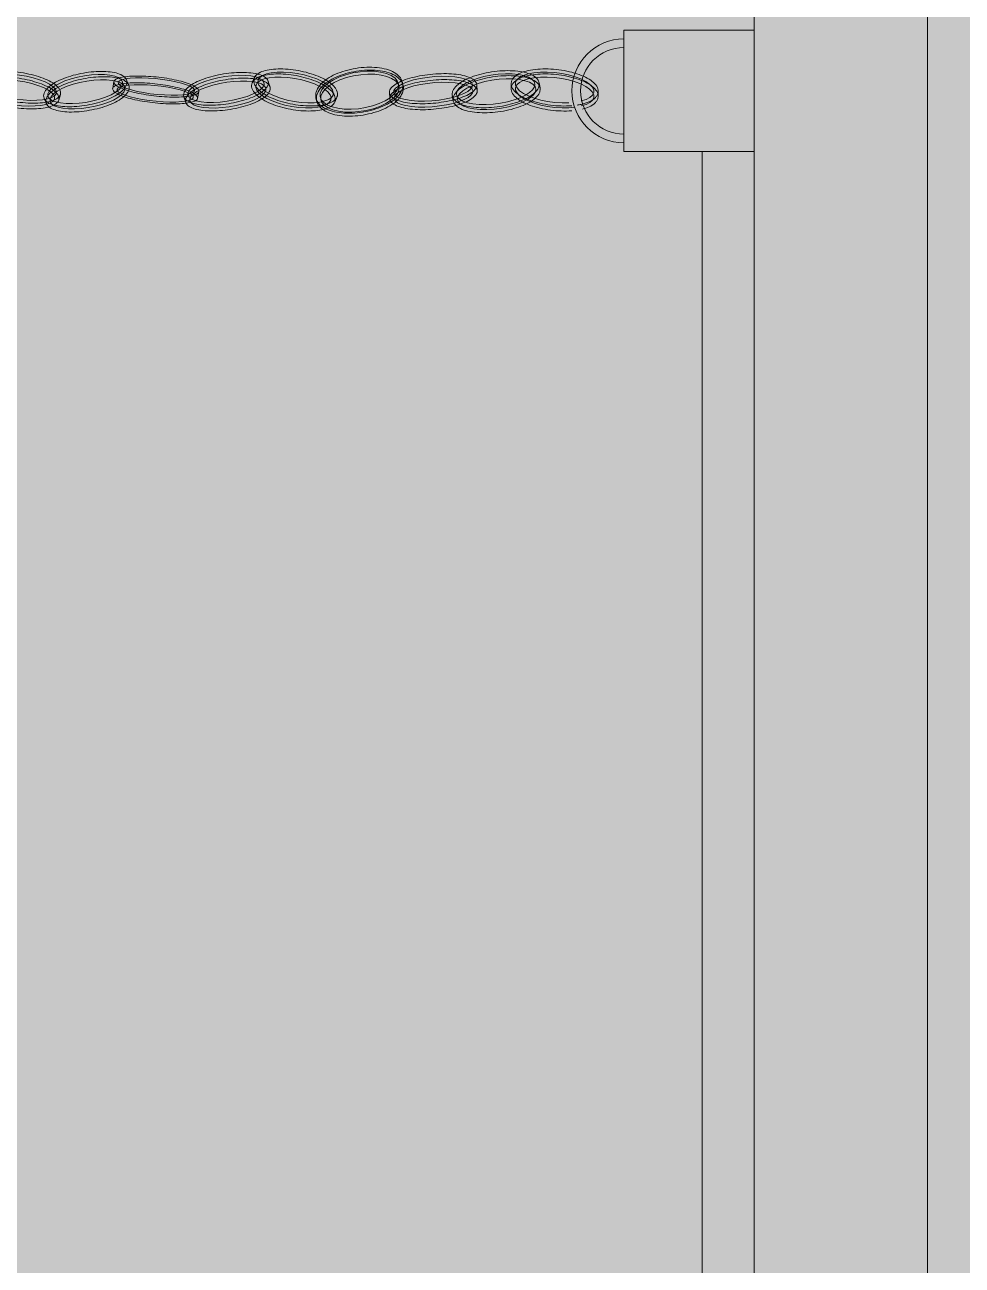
# Model space of a CAD drawing. Header units: millimetres. Extents: x 15878 to 679837, y -72324 to 391440.
# Drawn here: x 74108 to 75189, y 24372 to 25804 of the extents above; entities that cross this region are included whole.
import ezdxf

# ---------------------------------------------------------------- set-up
doc = ezdxf.new("R2010")
doc.units = ezdxf.units.MM
for name, color, linetype, lineweight in [('A-DETL-GENF', 92, 'Continuous', 5), ('A-FLOR', 192, 'Continuous', 5), ('A-GENM', 13, 'Continuous', 5), ('A-WALL', 113, 'Continuous', 5)]:
    doc.layers.add(name, color=color, linetype=linetype, lineweight=lineweight)

# ---------------------------------------------------------------- blocks, each defined once
blk = doc.blocks.new('WALL MONNT D-RING - WALL MONNT D-RING-12662772-1_F')
at = {"layer": 'A-GENM', "color": 253}
for p, q in [((-70, 0), (-70, -150)), ((-70, 0), (-60.6, 0)), ((0, 0), (-67.6, 0)), ((-60.6, 0), (-49.5, 0)), ((-49.5, 0), (18.1, 0)), ((18.1, 0), (0, 0)), ((18.1, 0), (35, 0)), ((67.6, 0), (18.1, 0)), ((35, 0), (49.5, 0)), ((49.5, 0), (70, 0)), ((70, -150), (70, 0)), ((70, 0), (1886.7, 0)), ((1886.7, -60), (70, -60)), ((70, -150), (-70, -150)), ((6.3, -179.7), (0.5, -179.7)), ((-3.6, -246.8), (-9.4, -247.9)), ((-8.3, -280.1), (-2.5, -280.1)), ((0, -319.3), (-6.9, -319.7)), ((5.6, -348), (11.4, -346.9)), ((-6.1, -404.6), (-9.4, -405.3)), ((2, -420.5), (8.9, -420.1)), ((13, -483.6), (7.2, -481)), ((8.1, -505.2), (11.4, -504.5)), ((-4.8, -558.2), (-11.3, -560.3)), ((-15, -576.3), (-9.3, -578.8)), ((8.7, -641.8), (0.8, -640.2)), ((6.8, -657.5), (13.3, -655.4)), ((-6.7, -721.2), (-12.8, -723.7)), ((-10.7, -738.1), (-2.8, -739.6)), ((10.7, -801.8), (4.1, -799.9)), ((8.7, -818.7), (14.8, -816.1))]:
    blk.add_line(p, q, dxfattribs=at)
at = {"layer": 'A-GENM', "color": 253, "flags": 128}
for points in [[(2, -184.9), (-1.2, -184.9), (-4.5, -186.5), (-7.7, -189.6), (-10.8, -194), (-13.7, -199.6), (-16.3, -206.3), (-18.4, -213.8), (-20, -221.8), (-21.1, -230.1), (-21.6, -238.4), (-21.5, -246.4), (-20.8, -253.9), (-19.5, -260.5), (-17.7, -266.1), (-15.4, -270.5), (-12.7, -273.4), (-9.8, -274.9)], [(-4, -274.9), (-6.9, -273.4), (-9.6, -270.5), (-11.9, -266.1), (-13.7, -260.5), (-15, -253.9), (-15.7, -246.4), (-15.8, -238.4), (-15.3, -230.1), (-14.2, -221.8), (-12.6, -213.8), (-10.5, -206.3), (-7.9, -199.6), (-5, -194), (-1.9, -189.6), (1.3, -186.5), (4.6, -184.9), (7.8, -184.9)], [(11.7, -199.3), (9.9, -193.7), (7.6, -189.4), (4.9, -186.4), (2, -184.9)], [(7.8, -184.9), (10.7, -186.4), (13.4, -189.4), (15.7, -193.7), (17.5, -199.3)], [(-9.8, -274.9), (-6.6, -274.9), (-3.3, -273.3), (-0.1, -270.3), (3, -265.8), (5.9, -260.2), (8.4, -253.5), (10.6, -246), (12.2, -238), (13.3, -229.7), (13.8, -221.4), (13.7, -213.4)], [(18.9, -206.6), (19.5, -213.4), (19.6, -221.4), (19.1, -229.7), (18, -238), (16.4, -246), (14.2, -253.5), (11.7, -260.2), (8.8, -265.8), (5.7, -270.3), (2.5, -273.3), (-0.8, -274.9), (-4, -274.9)], [(4, -343.2), (0.8, -342.7), (-2.5, -340.6), (-5.7, -337.1), (-8.8, -332.3), (-11.7, -326.2), (-14.2, -319.3), (-16.4, -311.6), (-18, -303.4), (-19.1, -295.1), (-19.6, -286.8), (-19.5, -278.9), (-18.8, -271.7), (-17.5, -265.4), (-15.7, -260.2), (-13.4, -256.2), (-10.7, -253.7), (-7.8, -252.7)], [(-2, -251.6), (-4.9, -252.6), (-7.6, -255.1), (-9.9, -259), (-11.7, -264.3), (-13, -270.6), (-13.7, -277.8), (-13.8, -285.7), (-13.3, -293.9), (-12.2, -302.3), (-10.6, -310.5), (-8.4, -318.2), (-5.9, -325.1), (-3, -331.1), (0.1, -336), (3.3, -339.5), (6.6, -341.6), (9.8, -342.1)], [(-7.8, -252.7), (-4.6, -253.3), (-1.3, -255.3), (1.9, -258.8), (5, -263.7), (7.9, -269.7), (10.5, -276.7), (12.6, -284.4), (14.2, -292.5), (15.3, -300.9), (15.8, -309.1), (15.7, -317), (15, -324.2), (13.7, -330.5), (11.9, -335.8), (9.6, -339.7), (6.9, -342.2), (4, -343.2)], [(9.8, -342.1), (12.7, -341.1), (15.4, -338.6), (17.7, -334.7), (19.5, -329.4), (20.8, -323.1), (21.5, -315.9), (21.6, -308), (21.1, -299.8), (20, -291.4), (18.4, -283.2), (16.3, -275.5), (13.7, -268.6), (10.8, -262.6), (7.7, -257.7), (4.5, -254.2), (1.2, -252.1), (-2, -251.6)], [(-7.2, -324.7), (-9.6, -326), (-11.8, -328.8), (-13.6, -332.9), (-15.1, -338.4), (-16.1, -344.9), (-16.7, -352.3), (-16.8, -360.3), (-16.4, -368.6), (-15.5, -376.9), (-14.2, -385.1), (-12.5, -392.7), (-10.4, -399.6), (-8.1, -405.4), (-5.5, -410.1), (-2.9, -413.3), (-0.3, -415.2), (2.3, -415.4)], [(9.2, -415.1), (6.6, -414.8), (4, -413), (1.4, -409.7), (-1.2, -405), (-3.5, -399.2), (-5.6, -392.3), (-7.3, -384.7), (-8.6, -376.6), (-9.5, -368.2), (-9.9, -359.9), (-9.8, -351.9), (-9.2, -344.5), (-8.2, -338), (-6.7, -332.6), (-4.9, -328.4), (-2.7, -325.6), (-0.3, -324.4)], [(2.3, -415.4), (4.7, -414.2), (6.9, -411.4), (8.7, -407.2), (10.2, -401.8), (11.2, -395.3), (11.8, -387.9), (11.9, -379.9), (11.5, -371.6), (10.6, -363.2), (9.3, -355.1), (7.6, -347.5), (5.5, -340.6), (3.2, -334.8), (0.6, -330.1), (-2, -326.8), (-4.6, -325), (-7.2, -324.7)], [(-0.3, -324.4), (2.3, -324.7), (4.9, -326.5), (7.6, -329.8), (10.1, -334.4), (12.4, -340.3), (14.5, -347.1), (16.2, -354.7), (17.5, -362.9), (18.4, -371.2), (18.8, -379.5), (18.7, -387.5), (18.1, -394.9), (17.1, -401.4), (15.6, -406.9), (13.8, -411), (11.6, -413.8), (9.2, -415.1)], [(6.6, -500.4), (2.7, -500.2), (-1.4, -498.5), (-5.4, -495.3), (-9.3, -490.7), (-12.8, -485), (-16, -478.2), (-18.6, -470.6), (-20.6, -462.6), (-22, -454.2), (-22.6, -446), (-22.5, -438), (-21.6, -430.6), (-20, -424), (-17.8, -418.6), (-14.9, -414.3), (-11.6, -411.5), (-8, -410.1)], [(-4.6, -409.4), (-8.3, -410.8), (-11.6, -413.6), (-14.4, -417.9), (-16.6, -423.4), (-18.2, -429.9), (-19.1, -437.3), (-19.2, -445.3), (-18.6, -453.5), (-17.3, -461.9), (-15.2, -470), (-12.6, -477.5), (-9.5, -484.3), (-5.9, -490), (-2, -494.6), (2, -497.8), (6, -499.5), (10, -499.7)], [(-8, -410.1), (-4, -410.3), (0, -412), (4, -415.2), (7.9, -419.8), (11.5, -425.5), (14.6, -432.3), (17.2, -439.9), (19.3, -447.9), (20.6, -456.3), (21.2, -464.6), (21.1, -472.5), (20.2, -479.9), (18.6, -486.5), (16.4, -491.9), (13.6, -496.2), (10.3, -499), (6.6, -500.4)], [(10, -499.7), (13.6, -498.3), (17, -495.5), (19.8, -491.2), (22, -485.8), (23.6, -479.2), (24.5, -471.8), (24.6, -463.9), (24, -455.6), (22.7, -447.2), (20.6, -439.2), (18, -431.6), (14.8, -424.8), (11.3, -419.1), (7.4, -414.5), (3.4, -411.3), (-0.6, -409.6), (-4.6, -409.4)], [(2, -485.2), (-1.2, -486.3), (-4.5, -488.9), (-7.7, -492.9), (-10.8, -498.1), (-13.7, -504.3), (-16.3, -511.3), (-18.4, -518.9), (-20, -526.9), (-21.1, -534.9), (-21.6, -542.7), (-21.5, -550.1), (-20.8, -556.7), (-19.5, -562.3), (-17.7, -566.8), (-15.4, -570), (-12.7, -571.8), (-9.8, -572.1)], [(-9.8, -572.1), (-6.6, -571), (-3.3, -568.4), (-0.1, -564.4), (3, -559.2), (5.9, -553), (8.4, -546), (10.6, -538.3), (12.2, -530.4), (13.3, -522.4), (13.8, -514.5), (13.7, -507.2), (13, -500.6), (11.7, -495), (9.9, -490.5), (7.6, -487.3), (4.9, -485.5), (2, -485.2)], [(-4, -574.6), (-6.9, -574.3), (-9.6, -572.5), (-11.9, -569.3), (-13.7, -564.8), (-15, -559.2), (-15.7, -552.6), (-15.8, -545.3), (-15.3, -537.5), (-14.2, -529.4), (-12.6, -521.5), (-10.5, -513.8), (-7.9, -506.8), (-5, -500.6), (-1.9, -495.4), (1.3, -491.5), (4.6, -488.9), (7.8, -487.7)], [(7.8, -487.7), (10.7, -488), (13.4, -489.8), (15.7, -493), (17.5, -497.5), (18.8, -503.1), (19.5, -509.7), (19.6, -517.1), (19.1, -524.9), (18, -532.9), (16.4, -540.9), (14.2, -548.5), (11.7, -555.5), (8.8, -561.8), (5.7, -566.9), (2.5, -570.9), (-0.8, -573.5), (-4, -574.6)], [(2.9, -652.9), (0.1, -651.6), (-2.8, -648.9), (-5.6, -644.9), (-8.4, -639.6), (-10.9, -633.2), (-13.2, -626.1), (-15, -618.3), (-16.5, -610.3), (-17.4, -602.1), (-17.9, -594.3), (-17.8, -586.9), (-17.2, -580.2), (-16, -574.6), (-14.4, -570.1), (-12.4, -566.9), (-10.1, -565.2), (-7.4, -564.9)], [(-0.9, -562.8), (-3.5, -563.1), (-5.9, -564.8), (-7.9, -568), (-9.5, -572.5), (-10.6, -578.1), (-11.2, -584.8), (-11.3, -592.1), (-10.9, -600), (-9.9, -608.1), (-8.5, -616.2), (-6.6, -624), (-4.4, -631.1), (-1.8, -637.4), (0.9, -642.7), (3.8, -646.8), (6.7, -649.5), (9.5, -650.7)], [(-7.4, -564.9), (-4.6, -566.2), (-1.8, -568.9), (1.1, -572.9), (3.9, -578.2), (6.4, -584.6), (8.6, -591.7), (10.5, -599.5), (12, -607.5), (12.9, -615.6), (13.3, -623.5), (13.3, -630.9), (12.6, -637.6), (11.5, -643.2), (9.9, -647.7), (7.9, -650.9), (5.5, -652.6), (2.9, -652.9)], [(9.5, -650.7), (12.1, -650.5), (14.4, -648.8), (16.4, -645.6), (18, -641.1), (19.2, -635.4), (19.8, -628.8), (19.9, -621.4), (19.4, -613.5), (18.5, -605.4), (17, -597.3), (15.2, -589.6), (12.9, -582.4), (10.4, -576.1), (7.6, -570.8), (4.8, -566.7), (1.9, -564), (-0.9, -562.8)], [(-1.6, -645.4), (-3.4, -647.1), (-5.3, -650.2), (-7.1, -654.6), (-8.9, -660.2), (-10.5, -666.9), (-11.9, -674.2), (-13.2, -682.1), (-14.1, -690.2), (-14.7, -698.3), (-15, -706), (-14.9, -713.2), (-14.5, -719.6), (-13.8, -724.9), (-12.8, -729), (-11.5, -731.8), (-10, -733.1), (-8.3, -732.9)], [(-8.3, -732.9), (-6.5, -731.2), (-4.6, -728.1), (-2.8, -723.6), (-1, -718), (0.6, -711.4), (2.1, -704), (3.3, -696.2), (4.2, -688), (4.8, -680), (5.1, -672.2), (5.1, -665), (4.7, -658.6), (3.9, -653.3), (2.9, -649.2), (1.6, -646.5), (0.1, -645.2), (-1.6, -645.4)], [(-0.4, -734.4), (-2.1, -734.6), (-3.6, -733.3), (-4.9, -730.6), (-5.9, -726.5), (-6.7, -721.2), (-7.1, -714.8), (-7.1, -707.6), (-6.9, -699.8), (-6.2, -691.8), (-5.3, -683.7), (-4.1, -675.8), (-2.7, -668.4), (-1, -661.8), (0.8, -656.2), (2.6, -651.7), (4.4, -648.6), (6.3, -646.9)], [(6.3, -646.9), (7.9, -646.7), (9.5, -648), (10.8, -650.8), (11.8, -654.9), (12.5, -660.2), (12.9, -666.6), (13, -673.8), (12.7, -681.5), (12.1, -689.6), (11.1, -697.7), (9.9, -705.6), (8.5, -713), (6.9, -719.6), (5.1, -725.2), (3.2, -729.6), (1.4, -732.8), (-0.4, -734.4)], [(3.5, -814.4), (0.5, -813), (-2.6, -810.3), (-5.7, -806.2), (-8.6, -801), (-11.4, -794.7), (-13.8, -787.6), (-15.8, -780), (-17.4, -772), (-18.4, -764.1), (-18.9, -756.4), (-18.8, -749.1), (-18.1, -742.7), (-16.9, -737.2), (-15.2, -732.8), (-13, -729.8), (-10.5, -728.2), (-7.6, -728)], [(-1.5, -725.5), (-4.3, -725.6), (-6.9, -727.2), (-9.1, -730.3), (-10.8, -734.6), (-12, -740.1), (-12.7, -746.6), (-12.8, -753.8), (-12.3, -761.5), (-11.3, -769.5), (-9.7, -777.4), (-7.7, -785), (-5.3, -792.1), (-2.5, -798.4), (0.4, -803.6), (3.5, -807.7), (6.6, -810.5), (9.6, -811.8)], [(-7.6, -728), (-4.6, -729.4), (-1.5, -732.1), (1.6, -736.2), (4.5, -741.4), (7.3, -747.7), (9.7, -754.8), (11.7, -762.4), (13.3, -770.4), (14.3, -778.3), (14.8, -786), (14.7, -793.3), (14, -799.7), (12.8, -805.2), (11.1, -809.6), (8.9, -812.6), (6.4, -814.2), (3.5, -814.4)], [(9.6, -811.8), (12.5, -811.6), (15, -810), (17.2, -807), (18.9, -802.6), (20.1, -797.1), (20.8, -790.7), (20.9, -783.5), (20.4, -775.7), (19.4, -767.8), (17.8, -759.8), (15.8, -752.2), (13.4, -745.1), (10.7, -738.8), (7.7, -733.6), (4.6, -729.5), (1.5, -726.8), (-1.5, -725.5)], [(0.8, -804.6), (-2, -805.7), (-4.8, -808.4), (-7.6, -812.4), (-10.3, -817.6), (-12.8, -824), (-15, -831.1), (-16.8, -838.9), (-18.2, -847), (-19.2, -855.2), (-19.6, -863.2), (-19.5, -870.7), (-18.9, -877.4), (-17.8, -883.2), (-16.2, -887.8), (-14.3, -891.1), (-12, -893), (-9.4, -893.3)], [(-2.8, -895.2), (-5.3, -894.9), (-7.6, -893), (-9.6, -889.7), (-11.2, -885.1), (-12.3, -879.3), (-12.9, -872.6), (-13, -865.1), (-12.6, -857.1), (-11.6, -848.9), (-10.2, -840.8), (-8.4, -833), (-6.2, -825.9), (-3.7, -819.5), (-1, -814.3), (1.8, -810.3), (4.6, -807.6), (7.4, -806.5)], [(-9.4, -893.3), (-6.7, -892.2), (-3.8, -889.5), (-1, -885.5), (1.7, -880.3), (4.2, -873.9), (6.4, -866.8), (8.2, -859), (9.6, -850.9), (10.5, -842.7), (11, -834.7), (10.9, -827.2), (10.3, -820.5), (9.2, -814.7), (7.6, -810.1), (5.6, -806.8), (3.3, -804.9), (0.8, -804.6)], [(7.4, -806.5), (10, -806.8), (12.3, -808.7), (14.2, -812), (15.8, -816.6), (16.9, -822.4), (17.5, -829.1), (17.6, -836.6), (17.2, -844.6), (16.2, -852.8), (14.8, -860.9), (13, -868.7), (10.8, -875.8), (8.3, -882.2), (5.6, -887.4), (2.8, -891.4), (0, -894.1), (-2.8, -895.2)]]:
    blk.add_lwpolyline(points, dxfattribs=at)
at = {"layer": 'A-GENM', "color": 253}
for centre, radius, start, end in [((-18.2, -60), 1908.2, 280.18, 358.9772), ((0, -150), 60, 180, 360), ((0, -150), 50, 180, 360)]:
    blk.add_arc(centre, radius, start, end, dxfattribs=at)
for points, knots in [([(-10.4, -279.8), (-11.5, -279.6), (-13.5, -278.7), (-17.2, -275.7), (-20.8, -269.9), (-23.6, -260.7), (-25.2, -249.7), (-25.5, -237.6), (-24.5, -225), (-22.3, -212.8), (-18.9, -201.5), (-14.7, -191.9), (-9.7, -184.6), (-4.8, -180.8), (-0.6, -179.6), (1.6, -179.7), (2.6, -180)], [-6.283185, -6.283185, -6.283185, -6.283185, -6.152286, -6.021386, -5.759587, -5.497787, -5.235988, -4.974188, -4.712389, -4.45059, -4.18879, -3.926991, -3.665191, -3.403392, -3.272492, -3.141593, -3.141593, -3.141593, -3.141593]), ([(8.4, -180), (7.4, -179.7), (5.2, -179.6), (1, -180.8), (-3.9, -184.6), (-8.9, -191.9), (-13.1, -201.5), (-16.5, -212.8), (-18.7, -225), (-19.7, -237.6), (-19.4, -249.7), (-17.9, -260.7), (-15, -269.9), (-11.4, -275.7), (-7.7, -278.7), (-5.7, -279.6), (-4.6, -279.8)], [3.141593, 3.141593, 3.141593, 3.141593, 3.272492, 3.403392, 3.665191, 3.926991, 4.18879, 4.45059, 4.712389, 4.974188, 5.235988, 5.497787, 5.759587, 6.021386, 6.152286, 6.283185, 6.283185, 6.283185, 6.283185]), ([(2.6, -180), (3.7, -180.2), (5.7, -181.1), (9.4, -184.1), (13, -190), (15.3, -197.4), (16.2, -202.4), (16.5, -203.9)], [-3.1415927, -3.1415927, -3.1415927, -3.1415927, -3.010693, -2.8797933, -2.6179939, -2.3561945, -2.2439948, -2.2439948, -2.2439948, -2.2439948]), ([(21.1, -198), (20.4, -195.2), (18.6, -189.6), (15.2, -184.1), (11.5, -181.1), (9.5, -180.2), (8.4, -180)], [2.3935944, 2.3935944, 2.3935944, 2.3935944, 2.6179939, 2.8797933, 3.010693, 3.1415927, 3.1415927, 3.1415927, 3.1415927]), ([(17.2, -210.3), (17.8, -218), (17.3, -234.9), (12.6, -255.1), (6.9, -267.9), (1.9, -275.2), (-3, -279), (-7.2, -280.2), (-9.4, -280.1), (-10.4, -279.8)], [-2.094395, -2.094395, -2.094395, -2.094395, -1.570796, -1.047198, -0.785398, -0.523599, -0.261799, -0.1309, 0, 0, 0, 0]), ([(-4.6, -279.8), (-3.6, -280.1), (-1.4, -280.2), (2.8, -279), (7.6, -275.2), (12.7, -267.9), (18.3, -255.1), (23.1, -234.9), (23.6, -218), (23, -210.3)], [0, 0, 0, 0, 0.1309, 0.261799, 0.523599, 0.785398, 1.047198, 1.570796, 2.094395, 2.094395, 2.094395, 2.094395]), ([(-8.4, -247.8), (-9.5, -247.8), (-11.5, -248.4), (-15.2, -250.8), (-18.8, -256), (-21.6, -264.6), (-23.7, -278.6), (-23.1, -299.6), (-18.3, -320.2), (-12.7, -333.7), (-7.6, -341.7), (-2.8, -346.2), (1.4, -348), (3.6, -348.2), (4.6, -348.2)], [-3.141593, -3.141593, -3.141593, -3.141593, -3.010693, -2.879793, -2.617994, -2.356194, -2.094395, -1.570796, -1.047198, -0.785398, -0.523599, -0.261799, -0.1309, 0, 0, 0, 0]), ([(10.4, -347), (9.4, -347.1), (7.2, -346.9), (3, -345.1), (-1.9, -340.5), (-6.9, -332.5), (-12.6, -319.1), (-17.3, -298.5), (-17.9, -277.5), (-15.8, -263.5), (-13, -254.9), (-9.4, -249.7), (-5.7, -247.3), (-3.7, -246.7), (-2.6, -246.6)], [0, 0, 0, 0, 0.1309, 0.261799, 0.523599, 0.785398, 1.047198, 1.570796, 2.094395, 2.356194, 2.617994, 2.879793, 3.010693, 3.141593, 3.141593, 3.141593, 3.141593]), ([(4.6, -348.2), (5.7, -348.1), (7.7, -347.5), (11.4, -345.1), (15, -340), (17.9, -331.4), (19.4, -320.8), (19.7, -308.9), (18.7, -296.4), (16.5, -284), (13.1, -272.3), (8.9, -262.3), (3.9, -254.3), (-1, -249.7), (-5.2, -247.9), (-7.4, -247.7), (-8.4, -247.8)], [-6.283185, -6.283185, -6.283185, -6.283185, -6.152286, -6.021386, -5.759587, -5.497787, -5.235988, -4.974188, -4.712389, -4.45059, -4.18879, -3.926991, -3.665191, -3.403392, -3.272492, -3.141593, -3.141593, -3.141593, -3.141593]), ([(-2.6, -246.6), (-1.6, -246.6), (0.6, -246.8), (4.8, -248.6), (9.7, -253.1), (14.7, -261.1), (18.9, -271.2), (22.3, -282.8), (24.5, -295.3), (25.5, -307.8), (25.2, -319.7), (23.6, -330.2), (20.8, -338.8), (17.2, -344), (13.5, -346.4), (11.5, -347), (10.4, -347)], [3.141593, 3.141593, 3.141593, 3.141593, 3.272492, 3.403392, 3.665191, 3.926991, 4.18879, 4.45059, 4.712389, 4.974188, 5.235988, 5.497787, 5.759587, 6.021386, 6.152286, 6.283185, 6.283185, 6.283185, 6.283185]), ([(2.8, -420.4), (2, -420.6), (0.2, -420.5), (-3.2, -419), (-7.1, -414.8), (-11.2, -407.2), (-15.8, -394), (-19.6, -373.5), (-20.2, -352.3), (-18.5, -337.9), (-16.1, -329), (-13.2, -323.4), (-10.2, -320.7), (-8.6, -319.9), (-7.7, -319.8)], [0, 0, 0, 0, 0.1309, 0.261799, 0.523599, 0.785398, 1.047198, 1.570796, 2.094395, 2.356194, 2.617994, 2.879793, 3.010693, 3.141593, 3.141593, 3.141593, 3.141593]), ([(-0.8, -319.4), (-1.7, -319.6), (-3.3, -320.3), (-6.3, -323.1), (-9.2, -328.6), (-11.6, -337.6), (-13.3, -352), (-12.7, -373.1), (-8.9, -393.7), (-4.3, -406.8), (-0.2, -414.5), (3.7, -418.6), (7.1, -420.2), (8.9, -420.2), (9.7, -420)], [-3.141593, -3.141593, -3.141593, -3.141593, -3.010693, -2.879793, -2.617994, -2.356194, -2.094395, -1.570796, -1.047198, -0.785398, -0.523599, -0.261799, -0.1309, 0, 0, 0, 0]), ([(-7.7, -319.8), (-6.9, -319.6), (-5.1, -319.7), (-1.7, -321.2), (2.2, -325.3), (6.3, -333), (9.7, -342.9), (12.4, -354.4), (14.2, -366.8), (15.1, -379.4), (14.8, -391.5), (13.6, -402.3), (11.2, -411.2), (8.3, -416.7), (5.3, -419.5), (3.7, -420.2), (2.8, -420.4)], [3.141593, 3.141593, 3.141593, 3.141593, 3.272492, 3.403392, 3.665191, 3.926991, 4.18879, 4.45059, 4.712389, 4.974188, 5.235988, 5.497787, 5.759587, 6.021386, 6.152286, 6.283185, 6.283185, 6.283185, 6.283185]), ([(9.7, -420), (10.6, -419.9), (12.2, -419.1), (15.2, -416.4), (18.1, -410.8), (20.5, -401.9), (21.7, -391.1), (22, -379), (21.1, -366.4), (19.3, -354), (16.7, -342.5), (13.2, -332.7), (9.1, -325), (5.2, -320.8), (1.8, -319.3), (0, -319.2), (-0.8, -319.4)], [-6.283185, -6.283185, -6.283185, -6.283185, -6.152286, -6.021386, -5.759587, -5.497787, -5.235988, -4.974188, -4.712389, -4.45059, -4.18879, -3.926991, -3.665191, -3.403392, -3.272492, -3.141593, -3.141593, -3.141593, -3.141593]), ([(-8.8, -405.2), (-10.1, -405.4), (-12.6, -406.2), (-17.1, -409.1), (-21.6, -414.7), (-25.2, -423.7), (-27.8, -438.1), (-26.9, -459.3), (-21.1, -479.6), (-14.1, -492.6), (-7.8, -500.1), (-1.8, -504.1), (3.4, -505.5), (6.1, -505.5), (7.4, -505.3)], [-3.141593, -3.141593, -3.141593, -3.141593, -3.010693, -2.879793, -2.617994, -2.356194, -2.094395, -1.570796, -1.047198, -0.785398, -0.523599, -0.261799, -0.1309, 0, 0, 0, 0]), ([(10.8, -504.6), (9.5, -504.8), (6.8, -504.8), (1.6, -503.4), (-4.4, -499.4), (-10.7, -491.9), (-17.7, -478.9), (-23.6, -458.6), (-24.4, -437.4), (-21.8, -423), (-18.2, -414), (-13.7, -408.4), (-9.2, -405.5), (-6.7, -404.7), (-5.4, -404.5)], [0, 0, 0, 0, 0.1309, 0.261799, 0.523599, 0.785398, 1.047198, 1.570796, 2.094395, 2.356194, 2.617994, 2.879793, 3.010693, 3.141593, 3.141593, 3.141593, 3.141593]), ([(7.4, -505.3), (8.7, -505.1), (11.2, -504.3), (15.8, -501.4), (20.2, -495.8), (23.8, -486.8), (25.7, -476), (26.1, -463.9), (24.8, -451.4), (22, -439), (17.9, -427.6), (12.7, -417.9), (6.4, -410.4), (0.4, -406.4), (-4.8, -405), (-7.5, -405), (-8.8, -405.2)], [-6.283185, -6.283185, -6.283185, -6.283185, -6.152286, -6.021386, -5.759587, -5.497787, -5.235988, -4.974188, -4.712389, -4.45059, -4.18879, -3.926991, -3.665191, -3.403392, -3.272492, -3.141593, -3.141593, -3.141593, -3.141593]), ([(-5.4, -404.5), (-4.1, -404.3), (-1.4, -404.3), (3.8, -405.7), (9.8, -409.7), (16.1, -417.2), (21.3, -427), (25.4, -438.3), (28.2, -450.7), (29.4, -463.2), (29.1, -475.3), (27.2, -486.1), (23.6, -495.1), (19.1, -500.8), (14.6, -503.6), (12.1, -504.4), (10.8, -504.6)], [3.141593, 3.141593, 3.141593, 3.141593, 3.272492, 3.403392, 3.665191, 3.926991, 4.18879, 4.45059, 4.712389, 4.974188, 5.235988, 5.497787, 5.759587, 6.021386, 6.152286, 6.283185, 6.283185, 6.283185, 6.283185]), ([(-10.4, -576.9), (-11.5, -577), (-13.5, -576.9), (-17.2, -575.4), (-20.8, -571.4), (-23.6, -563.9), (-25.2, -554.4), (-25.5, -543.4), (-24.5, -531.5), (-22.3, -519.4), (-18.9, -507.8), (-14.7, -497.5), (-9.7, -489), (-4.8, -483.8), (-0.6, -481.2), (1.6, -480.6), (2.6, -480.4)], [-6.283185, -6.283185, -6.283185, -6.283185, -6.152286, -6.021386, -5.759587, -5.497787, -5.235988, -4.974188, -4.712389, -4.45059, -4.18879, -3.926991, -3.665191, -3.403392, -3.272492, -3.141593, -3.141593, -3.141593, -3.141593]), ([(8.4, -482.9), (7.4, -483.1), (5.2, -483.7), (1, -486.3), (-3.9, -491.6), (-8.9, -500.1), (-13.1, -510.4), (-16.5, -521.9), (-18.7, -534), (-19.7, -545.9), (-19.4, -556.9), (-17.9, -566.4), (-15, -573.9), (-11.4, -577.9), (-7.7, -579.5), (-5.7, -579.5), (-4.6, -579.4)], [3.141593, 3.141593, 3.141593, 3.141593, 3.272492, 3.403392, 3.665191, 3.926991, 4.18879, 4.45059, 4.712389, 4.974188, 5.235988, 5.497787, 5.759587, 6.021386, 6.152286, 6.283185, 6.283185, 6.283185, 6.283185]), ([(2.6, -480.4), (3.7, -480.3), (5.7, -480.3), (9.4, -481.9), (13, -485.9), (15.8, -493.4), (17.9, -506), (17.3, -525.7), (12.6, -546), (6.9, -559.7), (1.9, -568.3), (-3, -573.5), (-7.2, -576.1), (-9.4, -576.7), (-10.4, -576.9)], [-3.141593, -3.141593, -3.141593, -3.141593, -3.010693, -2.879793, -2.617994, -2.356194, -2.094395, -1.570796, -1.047198, -0.785398, -0.523599, -0.261799, -0.1309, 0, 0, 0, 0]), ([(-4.6, -579.4), (-3.6, -579.3), (-1.4, -578.6), (2.8, -576), (7.6, -570.8), (12.7, -562.3), (18.3, -548.5), (23.1, -528.3), (23.7, -508.6), (21.6, -495.9), (18.8, -488.5), (15.2, -484.4), (11.5, -482.9), (9.5, -482.8), (8.4, -482.9)], [0, 0, 0, 0, 0.1309, 0.261799, 0.523599, 0.785398, 1.047198, 1.570796, 2.094395, 2.356194, 2.617994, 2.879793, 3.010693, 3.141593, 3.141593, 3.141593, 3.141593]), ([(10, -655.6), (9.1, -655.4), (7.2, -654.7), (3.5, -652), (-0.8, -646.6), (-5.3, -637.9), (-10.3, -623.9), (-14.4, -603.3), (-15, -583.5), (-13.2, -570.7), (-10.6, -563.3), (-7.4, -559.3), (-4.2, -557.8), (-2.4, -557.8), (-1.5, -558)], [0, 0, 0, 0, 0.1309, 0.261799, 0.523599, 0.785398, 1.047198, 1.570796, 2.094395, 2.356194, 2.617994, 2.879793, 3.010693, 3.141593, 3.141593, 3.141593, 3.141593]), ([(-1.5, -558), (-0.5, -558.2), (1.3, -558.9), (5.1, -561.6), (9.4, -567), (13.8, -575.7), (17.5, -586.2), (20.5, -597.9), (22.4, -610.1), (23.3, -622.1), (23.1, -633.3), (21.7, -642.8), (19.2, -650.2), (16, -654.2), (12.7, -655.7), (10.9, -655.7), (10, -655.6)], [3.141593, 3.141593, 3.141593, 3.141593, 3.272492, 3.403392, 3.665191, 3.926991, 4.18879, 4.45059, 4.712389, 4.974188, 5.235988, 5.497787, 5.759587, 6.021386, 6.152286, 6.283185, 6.283185, 6.283185, 6.283185]), ([(-8, -560.1), (-8.9, -559.9), (-10.7, -560), (-14, -561.4), (-17.1, -565.4), (-19.7, -572.9), (-21.5, -585.6), (-21, -605.5), (-16.8, -626), (-11.8, -640), (-7.3, -648.7), (-3.1, -654.1), (0.7, -656.8), (2.6, -657.5), (3.5, -657.7)], [-3.141593, -3.141593, -3.141593, -3.141593, -3.010693, -2.879793, -2.617994, -2.356194, -2.094395, -1.570796, -1.047198, -0.785398, -0.523599, -0.261799, -0.1309, 0, 0, 0, 0]), ([(3.5, -657.7), (4.4, -657.8), (6.2, -657.8), (9.5, -656.4), (12.6, -652.4), (15.2, -644.9), (16.6, -635.4), (16.8, -624.3), (15.9, -612.2), (13.9, -600), (11, -588.3), (7.3, -577.8), (2.8, -569.1), (-1.5, -563.7), (-5.2, -561), (-7.1, -560.3), (-8, -560.1)], [-6.283185, -6.283185, -6.283185, -6.283185, -6.152286, -6.021386, -5.759587, -5.497787, -5.235988, -4.974188, -4.712389, -4.45059, -4.18879, -3.926991, -3.665191, -3.403392, -3.272492, -3.141593, -3.141593, -3.141593, -3.141593]), ([(-8.6, -737.7), (-9.2, -738), (-10.4, -738.3), (-12.5, -737.4), (-14.5, -734), (-16.2, -727.2), (-17, -718.2), (-17.2, -707.4), (-16.6, -695.5), (-15.4, -683.2), (-13.5, -671.3), (-11.1, -660.4), (-8.2, -651.2), (-5.4, -645.2), (-3, -641.9), (-1.8, -640.9), (-1.2, -640.6)], [-6.283185, -6.283185, -6.283185, -6.283185, -6.152286, -6.021386, -5.759587, -5.497787, -5.235988, -4.974188, -4.712389, -4.45059, -4.18879, -3.926991, -3.665191, -3.403392, -3.272492, -3.141593, -3.141593, -3.141593, -3.141593]), ([(6.6, -642.1), (6, -642.5), (4.8, -643.5), (2.4, -646.8), (-0.4, -652.7), (-3.2, -662), (-5.6, -672.8), (-7.5, -684.7), (-8.8, -697), (-9.4, -708.9), (-9.2, -719.7), (-8.3, -728.8), (-6.7, -735.6), (-4.6, -739), (-2.5, -739.8), (-1.4, -739.6), (-0.8, -739.2)], [3.141593, 3.141593, 3.141593, 3.141593, 3.272492, 3.403392, 3.665191, 3.926991, 4.18879, 4.45059, 4.712389, 4.974188, 5.235988, 5.497787, 5.759587, 6.021386, 6.152286, 6.283185, 6.283185, 6.283185, 6.283185]), ([(-1.2, -640.6), (-0.6, -640.3), (0.5, -640), (2.6, -640.8), (4.7, -644.2), (6.3, -651), (7.5, -663.1), (7.1, -682.6), (4.4, -703.4), (1.2, -717.8), (-1.7, -727.1), (-4.4, -733.1), (-6.8, -736.3), (-8, -737.4), (-8.6, -737.7)], [-3.141593, -3.141593, -3.141593, -3.141593, -3.010693, -2.879793, -2.617994, -2.356194, -2.094395, -1.570796, -1.047198, -0.785398, -0.523599, -0.261799, -0.1309, 0, 0, 0, 0]), ([(-0.8, -739.2), (-0.2, -738.9), (1, -737.9), (3.4, -734.6), (6.2, -728.6), (9.1, -719.4), (12.3, -704.9), (15, -684.2), (15.3, -664.7), (14.1, -652.6), (12.5, -645.8), (10.5, -642.4), (8.4, -641.5), (7.2, -641.8), (6.6, -642.1)], [0, 0, 0, 0, 0.1309, 0.261799, 0.523599, 0.785398, 1.047198, 1.570796, 2.094395, 2.356194, 2.617994, 2.879793, 3.010693, 3.141593, 3.141593, 3.141593, 3.141593]), ([(-8.3, -723.3), (-9.2, -723.1), (-11.2, -723.1), (-14.7, -724.4), (-18.1, -728.2), (-20.8, -735.4), (-22.8, -747.7), (-22.2, -767.2), (-17.7, -787.4), (-12.3, -801.3), (-7.5, -809.9), (-2.9, -815.3), (1.1, -818.1), (3.1, -818.9), (4.1, -819.1)], [-3.141593, -3.141593, -3.141593, -3.141593, -3.010693, -2.879793, -2.617994, -2.356194, -2.094395, -1.570796, -1.047198, -0.785398, -0.523599, -0.261799, -0.1309, 0, 0, 0, 0]), ([(10.3, -816.5), (9.3, -816.3), (7.2, -815.5), (3.2, -812.8), (-1.4, -807.3), (-6.2, -798.7), (-11.6, -784.8), (-16.1, -764.6), (-16.7, -745.2), (-14.7, -732.8), (-12, -725.6), (-8.6, -721.8), (-5.1, -720.5), (-3.1, -720.5), (-2.1, -720.7)], [0, 0, 0, 0, 0.1309, 0.261799, 0.523599, 0.785398, 1.047198, 1.570796, 2.094395, 2.356194, 2.617994, 2.879793, 3.010693, 3.141593, 3.141593, 3.141593, 3.141593]), ([(4.1, -819.1), (5.1, -819.3), (7.1, -819.3), (10.6, -818), (14, -814.2), (16.7, -807), (18.2, -797.7), (18.5, -786.9), (17.5, -775.1), (15.4, -763), (12.3, -751.5), (8.2, -741.1), (3.4, -732.5), (-1.2, -727.1), (-5.2, -724.3), (-7.3, -723.5), (-8.3, -723.3)], [-6.283185, -6.283185, -6.283185, -6.283185, -6.152286, -6.021386, -5.759587, -5.497787, -5.235988, -4.974188, -4.712389, -4.45059, -4.18879, -3.926991, -3.665191, -3.403392, -3.272492, -3.141593, -3.141593, -3.141593, -3.141593]), ([(-2.1, -720.7), (-1.1, -720.9), (0.9, -721.7), (4.9, -724.5), (9.5, -729.9), (14.3, -738.5), (18.4, -748.9), (21.5, -760.5), (23.6, -772.5), (24.6, -784.3), (24.4, -795.2), (22.9, -804.4), (20.1, -811.6), (16.7, -815.4), (13.2, -816.7), (11.3, -816.7), (10.3, -816.5)], [3.141593, 3.141593, 3.141593, 3.141593, 3.272492, 3.403392, 3.665191, 3.926991, 4.18879, 4.45059, 4.712389, 4.974188, 5.235988, 5.497787, 5.759587, 6.021386, 6.152286, 6.283185, 6.283185, 6.283185, 6.283185]), ([(-9.9, -898.2), (-10.9, -898.3), (-12.6, -898.2), (-15.8, -896.6), (-18.9, -892.4), (-21.4, -884.8), (-22.8, -875.1), (-23, -863.8), (-22.1, -851.6), (-20.2, -839.3), (-17.3, -827.6), (-13.7, -817.1), (-9.3, -808.4), (-5.1, -803.1), (-1.5, -800.5), (0.4, -799.9), (1.3, -799.7)], [-6.283185, -6.283185, -6.283185, -6.283185, -6.152286, -6.021386, -5.759587, -5.497787, -5.235988, -4.974188, -4.712389, -4.45059, -4.18879, -3.926991, -3.665191, -3.403392, -3.272492, -3.141593, -3.141593, -3.141593, -3.141593]), ([(1.3, -799.7), (2.2, -799.6), (4, -799.7), (7.2, -801.3), (10.3, -805.5), (12.8, -813.1), (14.6, -826), (14, -846.2), (9.9, -866.8), (5, -880.8), (0.7, -889.5), (-3.5, -894.8), (-7.2, -897.4), (-9, -898), (-9.9, -898.2)], [-3.141593, -3.141593, -3.141593, -3.141593, -3.010693, -2.879793, -2.617994, -2.356194, -2.094395, -1.570796, -1.047198, -0.785398, -0.523599, -0.261799, -0.1309, 0, 0, 0, 0]), ([(-3.3, -900.1), (-2.4, -899.9), (-0.6, -899.3), (3.1, -896.7), (7.3, -891.4), (11.6, -882.7), (16.5, -868.8), (20.6, -848.1), (21.2, -827.9), (19.4, -815), (16.9, -807.4), (13.8, -803.2), (10.6, -801.6), (8.8, -801.5), (7.9, -801.6)], [0, 0, 0, 0, 0.1309, 0.261799, 0.523599, 0.785398, 1.047198, 1.570796, 2.094395, 2.356194, 2.617994, 2.879793, 3.010693, 3.141593, 3.141593, 3.141593, 3.141593]), ([(7.9, -801.6), (7, -801.8), (5.2, -802.4), (1.5, -805), (-2.7, -810.3), (-7, -819), (-10.7, -829.5), (-13.6, -841.2), (-15.5, -853.5), (-16.4, -865.7), (-16.1, -877), (-14.8, -886.7), (-12.3, -894.3), (-9.2, -898.5), (-6, -900.1), (-4.2, -900.2), (-3.3, -900.1)], [3.141593, 3.141593, 3.141593, 3.141593, 3.272492, 3.403392, 3.665191, 3.926991, 4.18879, 4.45059, 4.712389, 4.974188, 5.235988, 5.497787, 5.759587, 6.021386, 6.152286, 6.283185, 6.283185, 6.283185, 6.283185])]:
    blk.add_open_spline(points, degree=3, knots=knots, dxfattribs=at)

msp = doc.modelspace()

# ---------------------------------------------------------------- hatches: boundary and pattern name
at = {"layer": 'A-DETL-GENF', "transparency": 33554585}
h = msp.add_hatch(color=253, dxfattribs=at)
h.paths.add_polyline_path([(46321.9, 8157.5), (49101.8, 8157.5), (49101.8, 9357.5), (49901.8, 9357.5), (49901.8, 8157.5), (57914.3, 8157.5), (57914.3, 9357.5), (58714.3, 9357.5), (58714.3, 8157.5), (66726.8, 8157.5), (66726.8, 9357.5), (67526.8, 9357.5), (67526.8, 8157.5), (75189.3, 8157.5), (75189.3, 12397.5), (76389.3, 12397.5), (76389.3, 18324.2), (78164.3, 18324.2), (78164.3, 21140.5), (76389.3, 21140.5), (76401.8, 27067.5), (75189.3, 27067.5), (75189.3, 31307.5), (67526.8, 31307.5), (67526.8, 30107.5), (66726.8, 30107.5), (66726.8, 31307.5), (58714.3, 31307.5), (58714.3, 30107.5), (57914.3, 30107.5), (57914.3, 31307.5), (49901.8, 31307.5), (49901.8, 30107.5), (49101.8, 30107.5), (49101.8, 31307.5), (44039.3, 31307.5), (44039.3, 30107.5), (41739.3, 30107.5), (41739.3, 31307.5), (41439.3, 31307.5), (41439.3, 30107.5), (40239.3, 30107.5), (40239.3, 23840.8), (41439.3, 23840.8), (41439.3, 23040.8), (40239.3, 23040.8), (40239.3, 16424.2), (41439.3, 16424.2), (41439.3, 15624.2), (40239.3, 15624.2), (40239.3, 11957.5), (41439.3, 11957.5), (41439.3, 8157.5), (44630.6, 8157.5)], flags=0)
h.paths.add_polyline_path([(52241.6, 11632.5), (41679.4, 11632.5), (41679.4, 27832.5), (72759.3, 27832.5), (72759.3, 11632.5), (52664.4, 11632.5)], flags=0)

# ---------------------------------------------------------------- linework, layer by layer
at = {"layer": 'A-FLOR'}
for p, q in [((74949.3, 25797.5), (74949.3, 27522.5)), ((74949.3, 25659.9), (74949.3, 25795.1)), ((74949.3, 23040.8), (74949.3, 25657.5))]:
    msp.add_line(p, q, dxfattribs=at)
at = {"layer": 'A-WALL', "color": 253}
for p, q in [((74949.3, 27522.5), (74949.3, 23040.8)), ((75149.3, 23040.8), (75149.3, 27522.5))]:
    msp.add_line(p, q, dxfattribs=at)

# ---------------------------------------------------------------- block references
at = {"layer": 'A-GENM', "color": 253, "rotation": 270.000000000001}
msp.add_blockref('WALL MONNT D-RING - WALL MONNT D-RING-12662772-1_F', (74949.3, 25727.5), dxfattribs=at)

doc.saveas('drawing.dxf')
